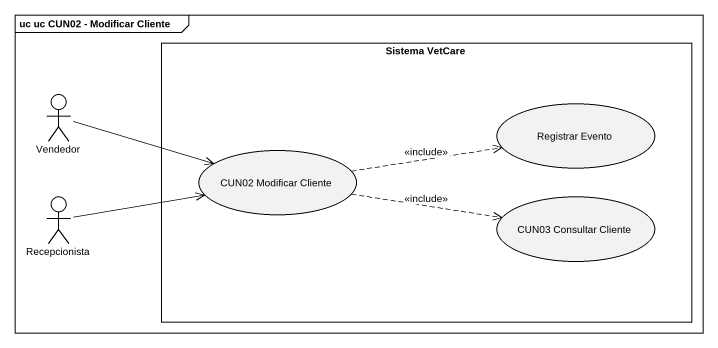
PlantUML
@startuml
mainframe uc uc CUN02 - Modificar Cliente
rectangle "Sistema VetCare" as Sistema_VetCare {
  usecase "Registrar Evento" as Registrar_Evento
  usecase "CUN02 Modificar Cliente" as CUN02_Modificar_Cliente
  usecase "CUN03 Consultar Cliente" as CUN03_Consultar_Cliente
}
actor Vendedor
actor Recepcionista
Vendedor -right-> CUN02_Modificar_Cliente
CUN02_Modificar_Cliente .right.> Registrar_Evento : <<include>>
CUN02_Modificar_Cliente .right.> CUN03_Consultar_Cliente : <<include>>
Recepcionista -right-> CUN02_Modificar_Cliente
@enduml
